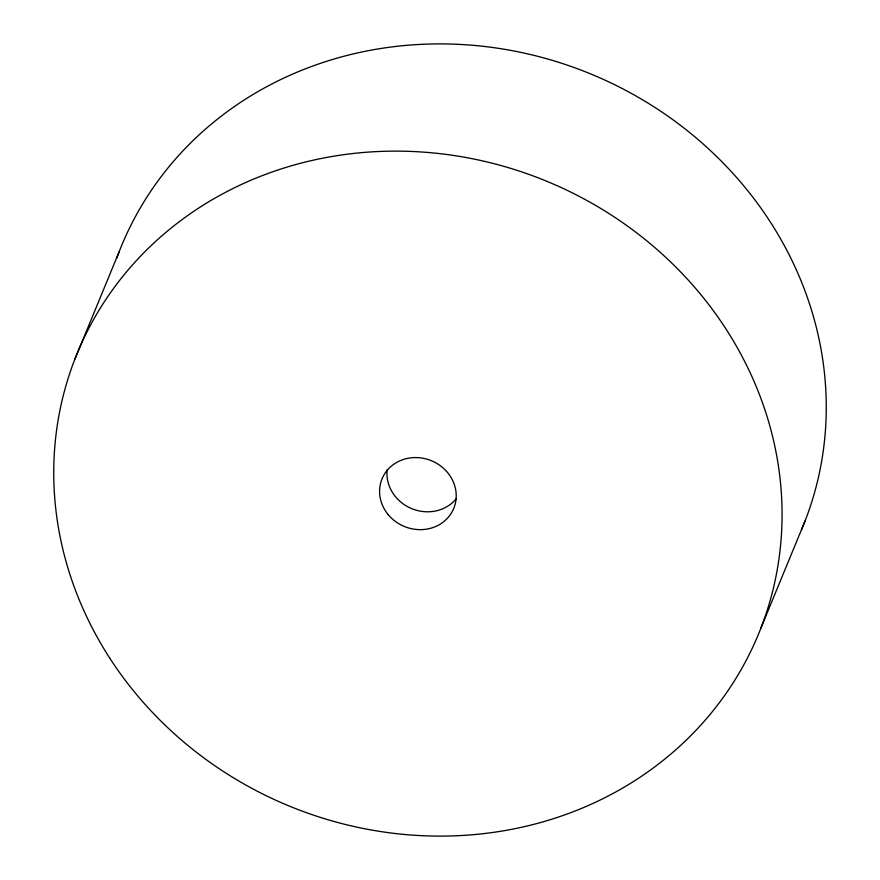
<?xml version="1.0" encoding="UTF-8"?>
<svg xmlns="http://www.w3.org/2000/svg" width="880" height="880" viewBox="0 0 880 880"><rect width="100%" height="100%" fill="white"/><g stroke="black" fill="none" stroke-linecap="round" stroke-linejoin="round"><path stroke-width="1.32" d="M74.932 359.04L119.13 251.801M760.87 628.199L805.068 520.96M116.776 258.06A368.434 337.876 22.4 0 1 585.871 71.984A368.434 337.876 22.4 0 1 801.548 529.639M456.28 498.674A38.786 35.563 22.4 0 1 411.521 508.552A38.786 35.563 22.4 0 1 387.145 469.788M109.67 657.987A368.434 337.876 22.4 0 0 739.959 671.649A368.434 337.876 22.4 0 0 404.074 151.217A368.434 337.876 22.4 0 0 109.67 657.987M388.113 514.547A38.786 35.563 22.4 0 0 453.684 508.563A38.786 35.563 22.4 0 0 411.906 457.732A38.786 35.563 22.4 0 0 388.113 514.547"/></g></svg>
